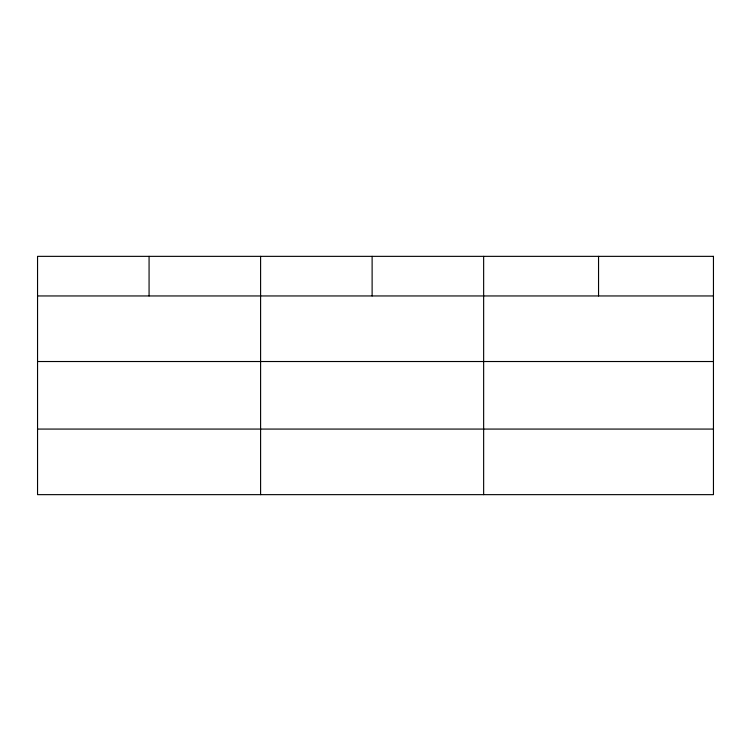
<?xml version="1.0" encoding="UTF-8"?>
<svg xmlns="http://www.w3.org/2000/svg" width="751" height="751" viewBox="0 0 751 751"><rect width="100%" height="100%" fill="white"/><g stroke="black" fill="none" stroke-linecap="round" stroke-linejoin="round"><path stroke-width="1.13" d="M37.55 295.95L713.45 295.95M37.55 361.522L713.45 361.522M37.55 429.074L713.45 429.074M598.547 256.354L598.547 295.95M483.644 256.354L483.644 494.646M372.12 256.354L372.12 295.95M260.597 256.354L260.597 494.646M149.073 256.354L149.073 295.95M713.45 256.354L37.55 256.354L37.55 494.646L713.45 494.646L713.45 256.354"/></g></svg>
